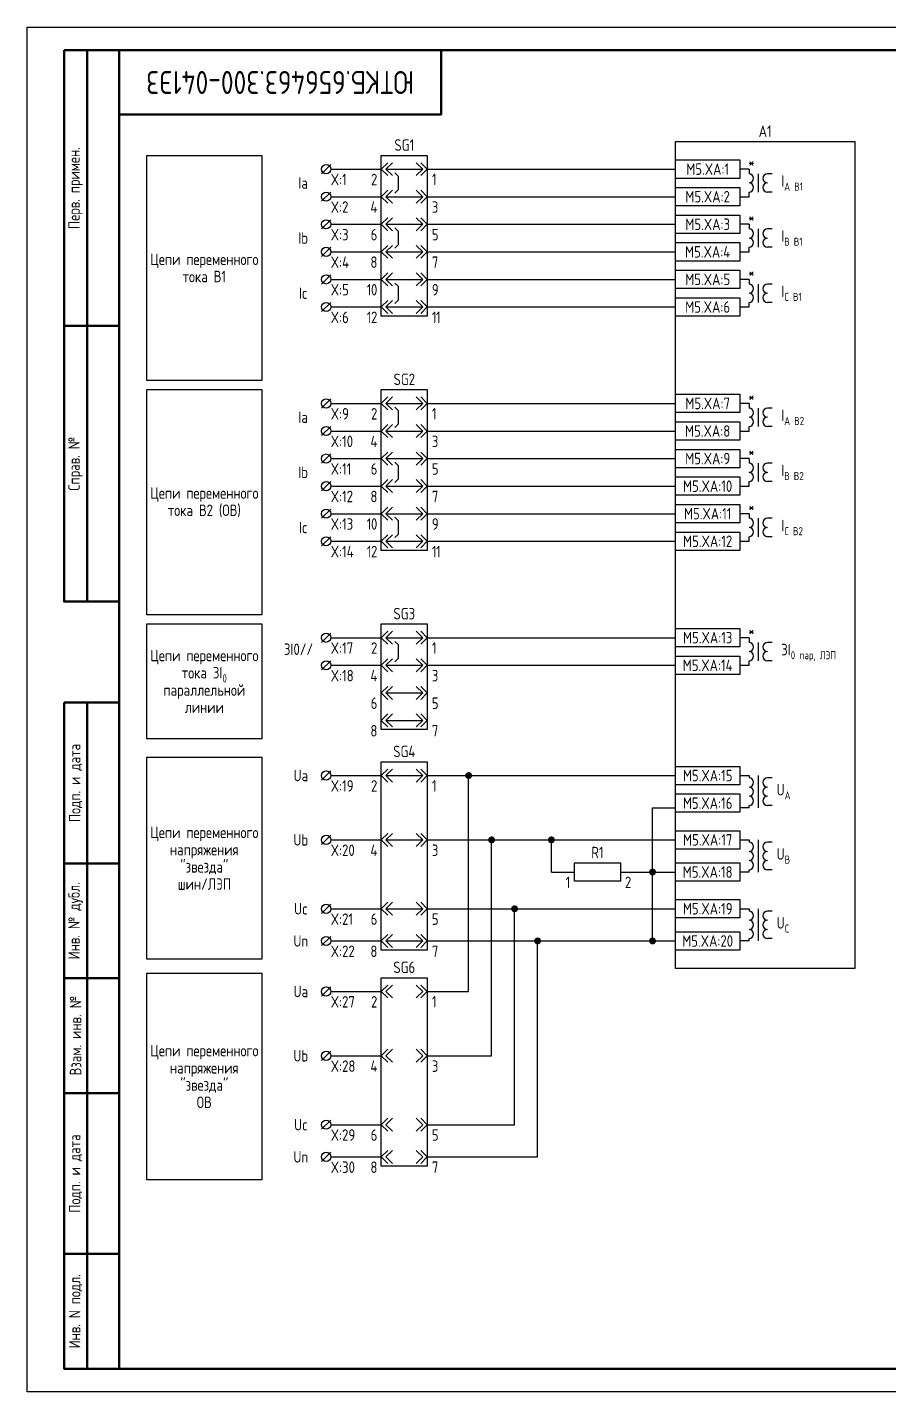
# Model space of a CAD drawing. Header units: millimetres. Extents: x -840 to 1557, y 0 to 584.
# Drawn here: x 0 to 187.4, y -0.1 to 296.9 of the extents above; entities that cross this region are included whole.
import ezdxf

# ---------------------------------------------------------------- set-up
doc = ezdxf.new("R2010")
doc.units = ezdxf.units.MM
doc.styles.add('Gost_type_A', font='GOST_A.TTF')

# ---------------------------------------------------------------- blocks, each defined once
blk = doc.blocks.new('Штамп угловой верхний')
at = {"lineweight": 50}
blk.add_lwpolyline([(0, 0), (70, 0), (70, -14), (0, -14)], close=True, dxfattribs=at)
blk = doc.blocks.new('Формат_А3')
blk.add_lwpolyline([(-420, 297), (0, 297), (0, 0), (-420, 0)], close=True)
at = {"lineweight": 50}
blk.add_lwpolyline([(-400, 292), (-5, 292), (-5, 5), (-400, 5)], close=True, dxfattribs=at)
blk = doc.blocks.new('Штамп левый верхний')
at = {"lineweight": 50}
for points in [[(-12, 0), (-7, 0), (-7, -60), (-12, -60)], [(-7, 0), (0, 0), (0, -60), (-7, -60)], [(-12, -60), (-7, -60), (-7, -120), (-12, -120)], [(-7, -60), (0, -60), (0, -120), (-7, -120)]]:
    blk.add_lwpolyline(points, close=True, dxfattribs=at)
at = {"char_height": 2.5, "width": 60, "attachment_point": 5, "rotation": 90, "style": 'Gost_type_A'}
for s, insert in [('Перв. примен.', (-9.5, -30)), ('Справ. №', (-9.5, -90))]:
    blk.add_mtext(s, dxfattribs=dict(at, insert=insert))
blk = doc.blocks.new('Штамп левый нижний')
at = {"lineweight": 50}
for points in [[(-12, 145), (-7, 145), (-7, 110), (-12, 110)], [(-7, 145), (0, 145), (0, 110), (-7, 110)], [(-12, 110), (-7, 110), (-7, 85), (-12, 85)], [(-7, 110), (0, 110), (0, 85), (-7, 85)], [(-12, 85), (-7, 85), (-7, 60), (-12, 60)], [(-7, 85), (0, 85), (0, 60), (-7, 60)], [(-12, 60), (-7, 60), (-7, 25), (-12, 25)], [(-7, 60), (0, 60), (0, 25), (-7, 25)], [(-12, 25), (-7, 25), (-7, 0), (-12, 0)], [(-7, 25), (0, 25), (0, 0), (-7, 0)]]:
    blk.add_lwpolyline(points, close=True, dxfattribs=at)
at = {"char_height": 2.5, "attachment_point": 5, "rotation": 90, "style": 'Gost_type_A'}
for s, insert, width in [('Подп. и дата', (-9.5, 127.5), 35), ('Инв. № дубл.', (-9.5, 97.5), 25), ('Взам. инв. №', (-9.5, 72.5), 25), ('Подп. и дата', (-9.5, 42.5), 35), ('Инв. N подл.', (-9.5, 12.5), 25)]:
    blk.add_mtext(s, dxfattribs=dict(at, insert=insert, width=width))
blk = doc.blocks.new('БИ_разъем')
for p, q in [((0, 0), (1.41, 1.41)), ((0, 0), (1.41, 1.41)), ((0, 0), (1.41, -1.41)), ((0, 0), (1.41, -1.41)), ((1, 0), (2.41, 1.41)), ((1, 0), (2.41, -1.41)), ((1, 0), (9, 0)), ((9, 0), (7.59, 1.41)), ((9, 0), (7.59, -1.41)), ((10, 0), (8.59, 1.41)), ((10, 0), (8.59, 1.41)), ((10, 0), (8.59, -1.41)), ((10, 0), (8.59, -1.41))]:
    blk.add_line(p, q)
blk = doc.blocks.new('БИ_перемычка')
for p, q in [((2.97, -0.79), (3.67, -1.5)), ((3.67, -1.5), (3.67, -4.5)), ((2.97, -5.21), (3.67, -4.5))]:
    blk.add_line(p, q)
blk = doc.blocks.new('POINT')
at = {"const_width": 0.75}
blk.add_lwpolyline([(-0.375, 0, 1), (0.375, 0, 1)], format="xyb", close=True, dxfattribs=at)
blk = doc.blocks.new('БИ_разъем_холост')
for p, q in [((0, 0), (1.41, 1.41)), ((0, 0), (1.41, 1.41)), ((0, 0), (1.41, -1.41)), ((0, 0), (1.41, -1.41)), ((1, 0), (2.41, 1.41)), ((1, 0), (2.41, 1.41)), ((1, 0), (2.41, -1.41)), ((1, 0), (2.41, -1.41)), ((9, 0), (7.59, 1.41)), ((9, 0), (7.59, 1.41)), ((9, 0), (7.59, -1.41)), ((9, 0), (7.59, -1.41)), ((10, 0), (8.59, 1.41)), ((10, 0), (8.59, 1.41)), ((10, 0), (8.59, -1.41)), ((10, 0), (8.59, -1.41))]:
    blk.add_line(p, q)

msp = doc.modelspace()

# ---------------------------------------------------------------- linework, layer by layer
for p, q in [((66, 267), (64, 265)), ((157, 266), (155, 266)), ((66, 261), (64, 259)), ((155, 260), (157, 260)), ((66, 255), (64, 253)), ((157, 254), (155, 254)), ((66, 249), (64, 247)), ((155, 248), (157, 248)), ((66, 243), (64, 241)), ((157, 242), (155, 242)), ((66, 237), (64, 235)), ((155, 236), (157, 236)), ((66, 216), (64, 214)), ((157, 215), (155, 215)), ((66, 210), (64, 208)), ((155, 209), (157, 209)), ((66, 204), (64, 202)), ((157, 203), (155, 203)), ((66, 198), (64, 196)), ((155, 197), (157, 197)), ((66, 192), (64, 190)), ((157, 191), (155, 191)), ((66, 186), (64, 184)), ((155, 185), (157, 185)), ((66, 165), (64, 163)), ((157, 164), (155, 164)), ((66, 159), (64, 157)), ((155, 158), (157, 158)), ((66, 135), (64, 133)), ((96, 87), (96, 134)), ((136, 98), (136, 127)), ((136, 127), (141, 127)), ((66, 121), (64, 119)), ((101, 73), (101, 120)), ((114, 113), (114, 120)), ((114, 113), (119, 113)), ((129, 113), (141, 113)), ((66, 106), (64, 104)), ((106, 58), (106, 105)), ((66, 99), (64, 97)), ((111, 51), (111, 98)), ((66, 88), (64, 86)), ((87, 87), (96, 87)), ((66, 74), (64, 72)), ((87, 73), (101, 73)), ((66, 59), (64, 57)), ((87, 58), (106, 58)), ((66, 52), (64, 50)), ((87, 51), (111, 51))]:
    msp.add_line(p, q)
at = {"lineweight": 25}
for p, q in [((66, 266), (77, 266)), ((87, 266), (141, 266)), ((66, 260), (76.83, 260)), ((87, 260), (141, 260)), ((66, 254), (76.83, 254)), ((87, 254), (141, 254)), ((66, 248), (76.83, 248)), ((87, 248), (141, 248)), ((66, 242), (76.83, 242)), ((87, 242), (141, 242)), ((66, 236), (76.83, 236)), ((87, 236), (141, 236)), ((66, 215), (77, 215)), ((87, 215), (141, 215)), ((66, 209), (76.83, 209)), ((87, 209), (141, 209)), ((66, 203), (76.83, 203)), ((87, 203), (141, 203)), ((66, 197), (76.83, 197)), ((87, 197), (141, 197)), ((66, 191), (76.83, 191)), ((87, 191), (141, 191)), ((66, 185), (76.83, 185)), ((87, 185), (141, 185)), ((66, 164), (77, 164)), ((87, 164), (141, 164)), ((66, 158), (77, 158)), ((87, 158), (141, 158)), ((66, 134), (77, 134)), ((87, 134), (141, 134)), ((66, 120), (77, 120)), ((87, 120), (141, 120)), ((66, 105), (77, 105)), ((87, 105), (141, 105)), ((66, 98), (77, 98)), ((87, 98), (141, 98)), ((66, 87), (77, 87)), ((66, 73), (77, 73)), ((66, 58), (77, 58)), ((66, 51), (77, 51))]:
    msp.add_line(p, q, dxfattribs=at)
at = {"ltscale": 4}
for p, q in [((157, 266), (157, 265)), ((157, 265.5), (157, 265)), ((159, 265), (159, 261)), ((159, 265), (159, 261)), ((162, 265), (161, 265)), ((162, 265), (161, 265)), ((157, 260), (157, 261)), ((162, 261), (161, 261)), ((162, 261), (161, 261)), ((157, 254), (157, 253)), ((157, 253.5), (157, 253)), ((159, 253), (159, 249)), ((159, 253), (159, 249)), ((162, 253), (161, 253)), ((162, 253), (161, 253)), ((157, 248), (157, 249)), ((162, 249), (161, 249)), ((162, 249), (161, 249)), ((157, 242), (157, 241)), ((157, 241.5), (157, 241)), ((159, 241), (159, 237)), ((159, 241), (159, 237)), ((162, 241), (161, 241)), ((162, 241), (161, 241)), ((157, 236), (157, 237)), ((162, 237), (161, 237)), ((162, 237), (161, 237)), ((157, 215), (157, 214)), ((157, 214.5), (157, 214)), ((159, 214), (159, 210)), ((159, 214), (159, 210)), ((162, 214), (161, 214)), ((162, 214), (161, 214)), ((157, 209), (157, 210)), ((162, 210), (161, 210)), ((162, 210), (161, 210)), ((157, 203), (157, 202)), ((157, 202.5), (157, 202)), ((159, 202), (159, 198)), ((159, 202), (159, 198)), ((162, 202), (161, 202)), ((162, 202), (161, 202)), ((157, 197), (157, 198)), ((162, 198), (161, 198)), ((162, 198), (161, 198)), ((157, 191), (157, 190)), ((157, 190.5), (157, 190)), ((159, 190), (159, 186)), ((159, 190), (159, 186)), ((162, 190), (161, 190)), ((162, 190), (161, 190)), ((157, 185), (157, 186)), ((162, 186), (161, 186)), ((162, 186), (161, 186)), ((157, 164), (157, 163)), ((157, 163.5), (157, 163)), ((159, 163), (159, 159)), ((159, 163), (159, 159)), ((162, 163), (161, 163)), ((162, 163), (161, 163)), ((157, 158), (157, 159)), ((162, 159), (161, 159)), ((162, 159), (161, 159)), ((155, 134), (157, 134)), ((157, 134), (157, 133.5)), ((157, 134), (157, 133.5)), ((159, 134), (159, 127)), ((162, 133.5), (161, 133.5)), ((157, 127), (155, 127)), ((157, 127), (157, 127.5)), ((162, 127.5), (161, 127.5)), ((155, 120), (157, 120)), ((157, 120), (157, 119.5)), ((157, 120), (157, 119.5)), ((159, 120), (159, 113)), ((162, 119.5), (161, 119.5)), ((157, 113), (155, 113)), ((157, 113), (157, 113.5)), ((162, 113.5), (161, 113.5)), ((155, 105), (157, 105)), ((157, 105), (157, 104.5)), ((157, 105), (157, 104.5)), ((159, 105), (159, 98)), ((162, 104.5), (161, 104.5)), ((157, 98), (157, 98.5)), ((162, 98.5), (161, 98.5)), ((157, 98), (155, 98))]:
    msp.add_line(p, q, dxfattribs=at)
for points in [[(141, 272), (180, 272), (180, 92), (141, 92)], [(141, 268), (155, 268), (155, 264), (141, 264)], [(141, 262), (155, 262), (155, 258), (141, 258)], [(141, 256), (155, 256), (155, 252), (141, 252)], [(141, 250), (155, 250), (155, 246), (141, 246)], [(141, 244), (155, 244), (155, 240), (141, 240)], [(141, 238), (155, 238), (155, 234), (141, 234)], [(141, 217), (155, 217), (155, 213), (141, 213)], [(141, 211), (155, 211), (155, 207), (141, 207)], [(141, 205), (155, 205), (155, 201), (141, 201)], [(141, 199), (155, 199), (155, 195), (141, 195)], [(141, 193), (155, 193), (155, 189), (141, 189)], [(141, 187), (155, 187), (155, 183), (141, 183)], [(141, 166), (155, 166), (155, 162), (141, 162)], [(141, 160), (155, 160), (155, 156), (141, 156)], [(141, 136), (155, 136), (155, 132), (141, 132)], [(141, 130), (155, 130), (155, 126), (141, 126)], [(141, 122), (155, 122), (155, 118), (141, 118)], [(119, 115), (129, 115), (129, 111), (119, 111)], [(141, 115), (155, 115), (155, 111), (141, 111)], [(141, 107), (155, 107), (155, 103), (141, 103)], [(141, 100), (155, 100), (155, 96), (141, 96)]]:
    msp.add_lwpolyline(points, close=True)
at = {"lineweight": 25}
for points in [[(51, 220), (26, 220), (26, 269), (51, 269)], [(77, 269), (87, 269), (87, 234), (77, 234)], [(51, 169), (26, 169), (26, 218), (51, 218)], [(77, 218), (87, 218), (87, 183), (77, 183)], [(51, 142), (26, 142), (26, 167), (51, 167)], [(77, 167), (87, 167), (87, 144), (77, 144)], [(51, 94), (26, 94), (26, 138), (51, 138)], [(77, 137), (87, 137), (87, 96), (77, 96)], [(51, 46), (26, 46), (26, 91), (51, 91)], [(77, 90), (87, 90), (87, 49), (77, 49)]]:
    msp.add_lwpolyline(points, close=True, dxfattribs=at)
for centre in [(65, 266), (65, 260), (65, 254), (65, 248), (65, 242), (65, 236), (65, 215), (65, 209), (65, 203), (65, 197), (65, 191), (65, 185), (65, 164), (65, 158), (65, 134), (65, 120), (65, 105), (65, 98), (65, 87), (65, 73), (65, 58), (65, 51)]:
    msp.add_circle(centre, 1)
at = {"ltscale": 4}
for centre, start, end in [((157, 264), 270, 90), ((157, 264), 270, 90), ((161, 264), 90, 270), ((161, 264), 90, 270), ((157, 262), 270, 90), ((157, 262), 270, 90), ((161, 262), 90, 270), ((161, 262), 90, 270), ((157, 252), 270, 90), ((157, 252), 270, 90), ((161, 252), 90, 270), ((161, 252), 90, 270), ((157, 250), 270, 90), ((157, 250), 270, 90), ((161, 250), 90, 270), ((161, 250), 90, 270), ((157, 240), 270, 90), ((157, 240), 270, 90), ((161, 240), 90, 270), ((161, 240), 90, 270), ((157, 238), 270, 90), ((157, 238), 270, 90), ((161, 238), 90, 270), ((161, 238), 90, 270), ((157, 213), 270, 90), ((157, 213), 270, 90), ((161, 213), 90, 270), ((161, 213), 90, 270), ((157, 211), 270, 90), ((157, 211), 270, 90), ((161, 211), 90, 270), ((161, 211), 90, 270), ((157, 201), 270, 90), ((157, 201), 270, 90), ((161, 201), 90, 270), ((161, 201), 90, 270), ((157, 199), 270, 90), ((157, 199), 270, 90), ((161, 199), 90, 270), ((161, 199), 90, 270), ((157, 189), 270, 90), ((157, 189), 270, 90), ((157, 187), 270, 90), ((157, 187), 270, 90), ((161, 189), 90, 270), ((161, 189), 90, 270), ((161, 187), 90, 270), ((161, 187), 90, 270), ((157, 162), 270, 90), ((157, 162), 270, 90), ((157, 160), 270, 90), ((157, 160), 270, 90), ((161, 162), 90, 270), ((161, 162), 90, 270), ((161, 160), 90, 270), ((161, 160), 90, 270), ((157, 132.5), 270, 90), ((157, 130.5), 270, 90), ((161, 132.5), 90, 270), ((161, 130.5), 90, 270), ((157, 128.5), 270, 90), ((161, 128.5), 90, 270), ((157, 118.5), 270, 90), ((161, 118.5), 90, 270), ((157, 116.5), 270, 90), ((161, 116.5), 90, 270), ((157, 114.5), 270, 90), ((161, 114.5), 90, 270), ((157, 103.5), 270, 90), ((161, 103.5), 90, 270), ((157, 101.5), 270, 90), ((161, 101.5), 90, 270), ((157, 99.5), 270, 90), ((161, 99.5), 90, 270)]:
    msp.add_arc(centre, 1, start, end, dxfattribs=at)

# ---------------------------------------------------------------- block references
at = {"color": 1}
for name, p in [('Формат_А3', (420, -0.12)), ('Штамп левый верхний', (20, 291.88)), ('Штамп левый нижний', (20, 4.88))]:
    msp.add_blockref(name, p, dxfattribs=at)
for name, p in [('Штамп угловой верхний', (20, 291.88)), ('POINT', (96, 134)), ('POINT', (101, 120)), ('POINT', (114, 120)), ('POINT', (136, 113)), ('POINT', (106, 105)), ('POINT', (111, 98)), ('POINT', (136, 98)), ('БИ_разъем_холост', (77, 87)), ('БИ_разъем_холост', (77, 73)), ('БИ_разъем_холост', (77, 58)), ('БИ_разъем_холост', (77, 51))]:
    msp.add_blockref(name, p)
at = {"lineweight": 25}
for name, p in [('БИ_разъем', (77, 266)), ('БИ_перемычка', (77, 266)), ('БИ_разъем', (77, 260)), ('БИ_разъем', (77, 254)), ('БИ_перемычка', (77, 254)), ('БИ_разъем', (77, 248)), ('БИ_разъем', (77, 242)), ('БИ_перемычка', (77, 242)), ('БИ_разъем', (77, 236)), ('БИ_разъем', (77, 215)), ('БИ_перемычка', (77, 215)), ('БИ_разъем', (77, 209)), ('БИ_разъем', (77, 203)), ('БИ_перемычка', (77, 203)), ('БИ_разъем', (77, 197)), ('БИ_разъем', (77, 191)), ('БИ_перемычка', (77, 191)), ('БИ_разъем', (77, 185)), ('БИ_разъем', (77, 164)), ('БИ_перемычка', (77, 164)), ('БИ_разъем', (77, 158)), ('БИ_разъем', (77, 152)), ('БИ_разъем', (77, 146)), ('БИ_разъем', (77, 134)), ('БИ_разъем', (77, 120)), ('БИ_разъем', (77, 105)), ('БИ_разъем', (77, 98))]:
    msp.add_blockref(name, p, dxfattribs=at)

# ---------------------------------------------------------------- texts
at = {"insert": (55, 284.88), "char_height": 5, "width": 70, "attachment_point": 5, "rotation": 180, "style": 'Gost_type_A'}
msp.add_mtext('ЮТКБ.656463.300-041Э3', dxfattribs=at)
at = {"insert": (160.5, 273), "char_height": 2.5, "width": 39, "attachment_point": 8, "line_spacing_factor": 0.9, "style": 'Gost_type_A'}
msp.add_mtext('A1', dxfattribs=at)
at = {"lineweight": 25, "char_height": 2.5, "line_spacing_factor": 0.9, "style": 'Gost_type_A'}
for s, insert, width, attachment_point in [('SG1', (82, 270), 10, 8), ('X:1', (66, 265), 10, 1), ('{\\T0.9;2}', (76, 265), 5, 3), ('{\\T0.9;1}', (88, 265), 5, 1), ('Ia', (60, 263), 10, 5), ('X:2', (66, 259), 10, 1), ('{\\T0.9;4}', (76, 259), 5, 3), ('{\\T0.9;3}', (88, 259), 5, 1), ('X:3', (66, 253), 10, 1), ('{\\T0.9;6}', (76, 253), 5, 3), ('{\\T0.9;5}', (88, 253), 5, 1), ('Ib', (60, 251), 10, 5), ('Цепи переменного тока В1', (38.5, 244.5), 25, 5), ('X:4', (66, 247), 10, 1), ('{\\T0.9;8}', (76, 247), 5, 3), ('{\\T0.9;7}', (88, 247), 5, 1), ('X:5', (66, 241), 10, 1), ('{\\T0.9;10}', (76, 241), 5, 3), ('{\\T0.9;9}', (88, 241), 5, 1), ('Ic', (60, 239), 10, 5), ('X:6', (66, 235), 10, 1), ('{\\T0.9;12}', (76, 235), 5, 3), ('{\\T0.9;11}', (88, 235), 5, 1), ('SG2', (82, 219), 10, 8), ('X:9', (66, 214), 10, 1), ('{\\T0.9;2}', (76, 214), 5, 3), ('{\\T0.9;1}', (88, 214), 5, 1), ('Ia', (60, 212), 10, 5), ('X:10', (66, 208), 10, 1), ('{\\T0.9;4}', (76, 208), 5, 3), ('{\\T0.9;3}', (88, 208), 5, 1), ('X:11', (66, 202), 10, 1), ('{\\T0.9;6}', (76, 202), 5, 3), ('{\\T0.9;5}', (88, 202), 5, 1), ('Ib', (60, 200), 10, 5), ('Цепи переменного тока В2 (ОВ)', (38.5, 193.5), 25, 5), ('X:12', (66, 196), 10, 1), ('{\\T0.9;8}', (76, 196), 5, 3), ('{\\T0.9;7}', (88, 196), 5, 1), ('Ic', (60, 188), 10, 5), ('X:13', (66, 190), 10, 1), ('{\\T0.9;10}', (76, 190), 5, 3), ('{\\T0.9;9}', (88, 190), 5, 1), ('X:14', (66, 184), 10, 1), ('{\\T0.9;12}', (76, 184), 5, 3), ('{\\T0.9;11}', (88, 184), 5, 1), ('SG3', (82, 168), 10, 8), ('\\A1;Цепи переменного тока 3I{\\H0.7x;\\S^ 0;}\\Pпараллельной линии', (38.5, 154.5), 25, 5), ('3I0//', (59, 161.5), 12, 5), ('X:17', (66, 163), 9, 1), ('{\\T0.9;2}', (76, 163), 5, 3), ('{\\T0.9;1}', (88, 163), 5, 1), ('X:18', (66, 157), 9, 1), ('{\\T0.9;4}', (76, 157), 5, 3), ('{\\T0.9;3}', (88, 157), 5, 1), ('{\\T0.9;6}', (76, 151), 5, 3), ('{\\T0.9;5}', (88, 151), 5, 1), ('{\\T0.9;8}', (76, 145), 5, 3), ('{\\T0.9;7}', (88, 145), 5, 1), ('SG4', (82, 138), 10, 8), ('Ua', (59.5, 134), 11, 5), ('X:19', (66, 133), 8, 1), ('{\\T0.9;2}', (76, 133), 5, 3), ('{\\T0.9;1}', (88, 133), 5, 1), ('Цепи переменного напряжения\\P"звезда"\\Pшин/ЛЭП', (38.5, 116), 25, 5), ('Ub', (59.5, 120), 11, 5), ('X:20', (66, 119), 8, 1), ('{\\T0.9;4}', (76, 119), 5, 3), ('{\\T0.9;3}', (88, 119), 5, 1), ('R1', (124, 116), 10, 8), ('{\\T0.9;1}', (118, 112), 5, 3), ('{\\T0.9;2}', (130, 112), 5, 1), ('Uc', (59.5, 105), 11, 5), ('X:21', (66, 104), 8, 1), ('{\\T0.9;6}', (76, 104), 5, 3), ('{\\T0.9;5}', (88, 104), 5, 1), ('Un', (59.5, 98), 11, 5), ('X:22', (66, 97), 8, 1), ('{\\T0.9;8}', (76, 97), 5, 3), ('{\\T0.9;7}', (88, 97), 5, 1), ('SG6', (82, 91), 10, 8), ('Ua', (59.5, 87), 11, 5), ('X:27', (66, 86), 8, 1), ('{\\T0.9;2}', (76, 86), 5, 3), ('{\\T0.9;1}', (88, 86), 5, 1), ('Цепи переменного напряжения\\P"звезда"\\PОВ', (38.5, 68.5), 25, 5), ('Ub', (59.5, 73), 11, 5), ('X:28', (66, 72), 8, 1), ('{\\T0.9;4}', (76, 72), 5, 3), ('{\\T0.9;3}', (88, 72), 5, 1), ('Uc', (59.5, 58), 11, 5), ('X:29', (66, 57), 8, 1), ('{\\T0.9;6}', (76, 57), 5, 3), ('{\\T0.9;5}', (88, 57), 5, 1), ('Un', (59.5, 51), 11, 5), ('X:30', (66, 50), 8, 1), ('{\\T0.9;8}', (76, 50), 5, 3), ('{\\T0.9;7}', (88, 50), 5, 1)]:
    msp.add_mtext(s, dxfattribs=dict(at, insert=insert, width=width, attachment_point=attachment_point))
at = {"char_height": 2.5, "style": 'Gost_type_A'}
for s, insert, width, attachment_point in [('*', (157.5, 267.5), 3, 5), ('M5.XA:1', (148, 266), 14, 5), ('\\A1;I{\\H0.7x;\\S^ A В1;}', (164, 263), 8, 4), ('M5.XA:2', (147.99, 260), 14.018, 5), ('*', (157.5, 255.5), 3, 5), ('M5.XA:3', (148, 254), 14, 5), ('\\A1;I{\\H0.7x;\\S^ В B1;}', (164, 251), 8, 4), ('M5.XA:4', (147.99, 247.99), 14.018, 5), ('*', (157.5, 243.5), 3, 5), ('M5.XA:5', (148, 242), 14, 5), ('\\A1;I{\\H0.7x;\\S^ C B1;}', (164, 239), 8, 4), ('M5.XA:6', (147.99, 235.99), 14.018, 5), ('M5.XA:7', (148, 215), 14, 5), ('*', (157.5, 216.5), 3, 5), ('\\A1;I{\\H0.7x;\\S^ A B2;}', (164, 212), 8, 4), ('M5.XA:8', (147.99, 208.99), 14.018, 5), ('M5.XA:9', (148, 203), 14, 5), ('*', (157.5, 204.5), 3, 5), ('\\A1;I{\\H0.7x;\\S^ В B2;}', (164, 200), 8, 4), ('M5.XA:10', (147.99, 196.99), 14.018, 5), ('M5.XA:11', (148, 191), 14, 5), ('*', (157.5, 192.5), 3, 5), ('\\A1;I{\\H0.7x;\\S^ C B2;}', (164, 188), 8, 4), ('M5.XA:12', (147.99, 185), 14.018, 5), ('M5.XA:13', (148, 164.01), 14, 5), ('*', (157.5, 165.5), 3, 5), ('\\A1;3I{\\H0.7x;\\S^ 0 пар, ЛЭП;}', (164, 161), 8, 4), ('M5.XA:14', (147.99, 158), 14.018, 5), ('M5.XA:15', (148, 134), 14, 5), ('\\A1;U{\\H0.7x;\\S^ A;}', (163, 130.5), 12, 4), ('M5.XA:16', (147.99, 127.99), 14.018, 5), ('M5.XA:17', (148, 120), 14, 5), ('\\A1;U{\\H0.7x;\\S^ B;}', (163, 116.5), 12, 4), ('M5.XA:18', (147.99, 112.99), 14.018, 5), ('M5.XA:19', (148, 105), 14, 5), ('\\A1;U{\\H0.7x;\\S^ C;}', (163, 101.5), 12, 4), ('M5.XA:20', (147.99, 97.99), 14.018, 5)]:
    msp.add_mtext(s, dxfattribs=dict(at, insert=insert, width=width, attachment_point=attachment_point))

doc.saveas('drawing.dxf')
